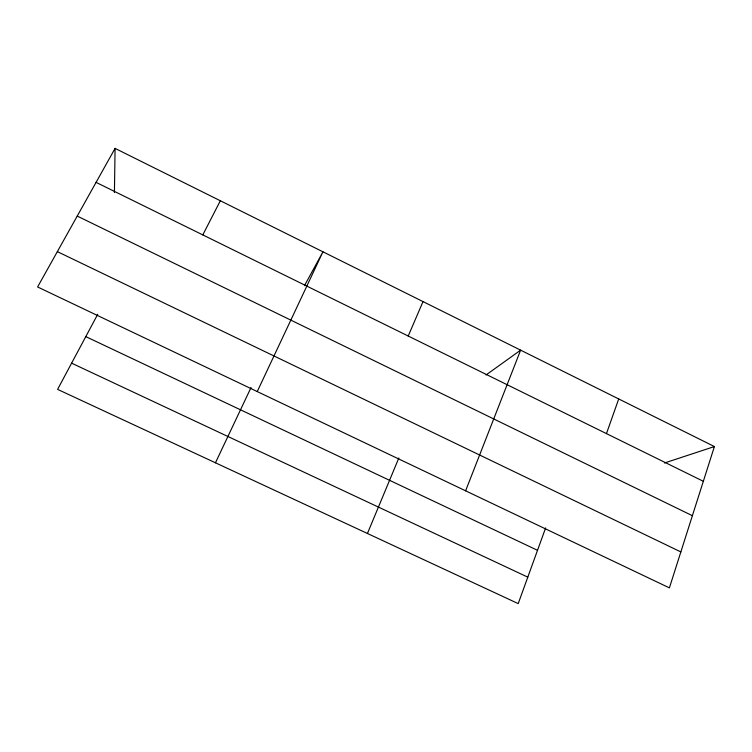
<?xml version="1.0" encoding="UTF-8"?>
<svg xmlns="http://www.w3.org/2000/svg" width="752" height="752" viewBox="0 0 752 752"><rect width="100%" height="100%" fill="white"/><g stroke="black" fill="none" stroke-linecap="round" stroke-linejoin="round"><path stroke-width="1.13" d="M114.426 192.55L115.075 148.388L714.4 446.556L669.402 587.876L37.6 286.963L115.075 148.388M606.46 433.613L618.717 398.955M545.642 527.885L518.213 603.612L57.603 389.376L97.704 314.327M465.61 490.812L520.628 350.15L486.055 374.957M367.437 533.488L398.861 457.959M408.223 336.022L423.019 301.59M257.24 391.566L322.946 251.807L304.466 285.694M215.457 462.8L251.036 387.534M202.805 234.906L220.336 200.756M664.439 463.006L714.4 446.556M71.609 363.169L527.801 577.151M85.794 336.614L537.52 550.314M57.359 251.629L680.851 551.93M77.23 216.078L692.385 515.703M96.077 182.369L703.336 481.299"/></g></svg>
